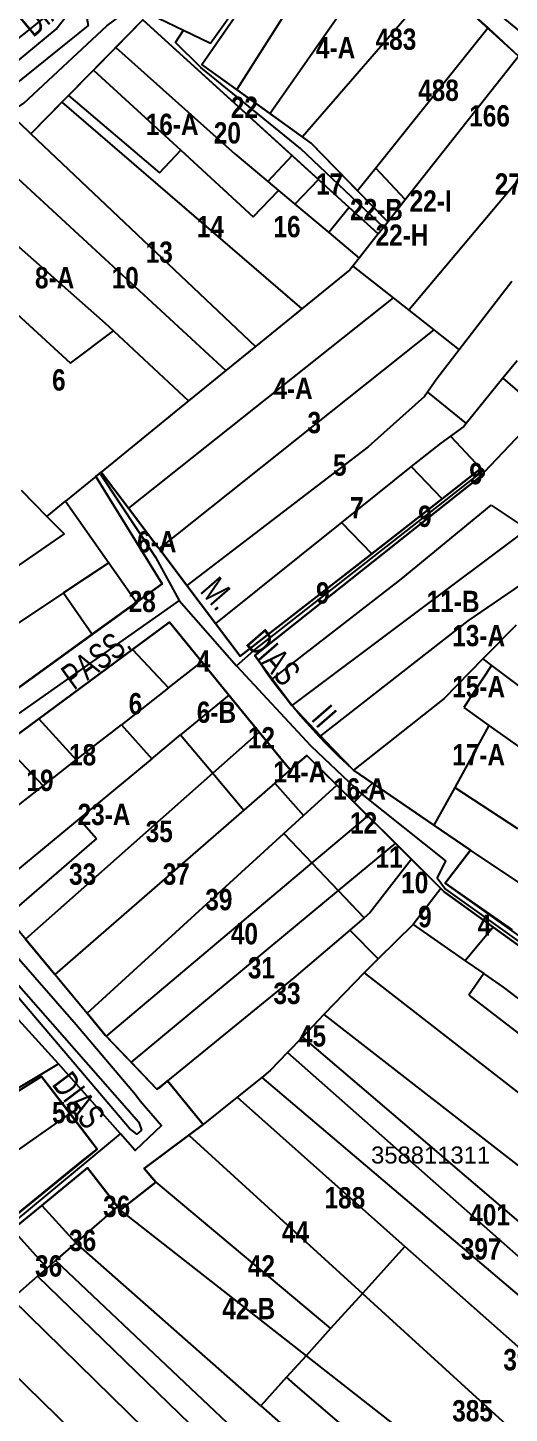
# Model space of a CAD drawing. Extents: x 199665 to 201826, y 4836581 to 4838476.
# Drawn here: x 200046.6 to 200103.1, y 4837611.9 to 4837774.5 of the extents above; entities that cross this region are included whole.
import ezdxf
from ezdxf.enums import TextEntityAlignment as Align

# ---------------------------------------------------------------- set-up
doc = ezdxf.new("R2010")
doc.units = 0
doc.header["$LTSCALE"] = 1.5
doc.header["$MEASUREMENT"] = 0
for name, color, linetype in [('CD-MALHA-LOTES', 40, 'CONTINUOUS'), ('CD_TXT_QUADRA', 7, 'CONTINUOUS'), ('RU-QUADRAS', 6, 'CONTINUOUS'), ('SV-EIXO-RUA-PAV', 20, 'CONTINUOUS'), ('SV-RUA-PAVIM-S-GUIA-C-GUIA', 7, 'CONTINUOUS'), ('SV-TXT-RUA-N-PAV-S-GUIA-C-GUIA', 7, 'CONTINUOUS'), ('Th_NmrPort', 1, 'CONTINUOUS')]:
    doc.layers.add(name, color=color, linetype=linetype)
doc.styles.add('ARIAL', font='ARIAL.TTF')
doc.styles.add('MONOTXT', font='ARIAL.TTF', dxfattribs={"height": 0.2})
doc.styles.get("Standard").update_dxf_attribs({"font": 'swisscbo.ttf'})

msp = doc.modelspace()

# ---------------------------------------------------------------- linework, layer by layer
at = {"layer": 'CD-MALHA-LOTES', "linetype": 'Continuous'}
for p, q in [((200067.01, 4837770.22), (200082.01, 4837791.86)), ((200079.46, 4837780.45), (200071.12, 4837767.28)), ((200094.63, 4837779.97), (200078.83, 4837761.72)), ((200094.63, 4837779.97), (200100.64, 4837774.54)), ((200084.1, 4837777.38), (200075.03, 4837764.46)), ((200056.9, 4837772.22), (200060.09, 4837775.47)), ((200060.09, 4837775.47), (200077.61, 4837759.56)), ((200100.64, 4837774.54), (200087.45, 4837758.05)), ((200100.64, 4837774.54), (200104.21, 4837771.22)), ((200054.28, 4837769.58), (200056.9, 4837772.22)), ((200056.9, 4837772.22), (200070.9, 4837759.73)), ((200090.91, 4837754.37), (200104.21, 4837771.22)), ((200051.37, 4837766.6), (200054.28, 4837769.58)), ((200054.28, 4837769.58), (200064.53, 4837760.16)), ((200071.12, 4837767.28), (200067.01, 4837770.22)), ((200050.57, 4837765.8), (200051.37, 4837766.6)), ((200051.37, 4837766.6), (200062.04, 4837757.51)), ((200075.03, 4837764.46), (200071.12, 4837767.28)), ((200046.93, 4837762.1), (200050.57, 4837765.8)), ((200050.57, 4837765.8), (200078.74, 4837741.53)), ((200078.83, 4837761.72), (200075.03, 4837764.46)), ((200111.44, 4837765.31), (200091.32, 4837741.38)), ((200045.51, 4837763.44), (200046.93, 4837762.1)), ((200046.93, 4837762.1), (200073.32, 4837737.12)), ((200079.84, 4837760.99), (200078.83, 4837761.72)), ((200085.31, 4837755.38), (200079.84, 4837760.99)), ((200042.07, 4837759.91), (200069.84, 4837734.29)), ((200062.04, 4837757.51), (200064.53, 4837760.16)), ((200064.53, 4837760.16), (200073.04, 4837752.34)), ((200070.9, 4837759.73), (200074.76, 4837756.49)), ((200077.61, 4837759.56), (200074.76, 4837756.49)), ((200077.61, 4837759.56), (200080.73, 4837756.72)), ((200087.45, 4837758.05), (200085.31, 4837755.38)), ((200090.91, 4837754.37), (200087.45, 4837758.05)), ((200036.76, 4837756.53), (200055.67, 4837739.86)), ((200074.76, 4837756.49), (200076.02, 4837755.44)), ((200080.73, 4837756.72), (200077.94, 4837753.83)), ((200080.73, 4837756.72), (200084.33, 4837753.46)), ((200073.04, 4837752.34), (200076.02, 4837755.44)), ((200076.02, 4837755.44), (200077.94, 4837753.83)), ((200085.31, 4837755.38), (200088.84, 4837751.76)), ((200032.25, 4837752.92), (200051.57, 4837735.16)), ((200077.94, 4837753.83), (200081.91, 4837750.5)), ((200084.33, 4837753.46), (200081.91, 4837750.5)), ((200084.33, 4837753.46), (200087.74, 4837750.36)), ((200088.84, 4837751.76), (200090.91, 4837754.37)), ((200087.74, 4837750.36), (200088.84, 4837751.76)), ((200081.91, 4837750.5), (200085.49, 4837747.51)), ((200087.74, 4837750.36), (200085.49, 4837747.51)), ((200084.73, 4837746.55), (200084.4, 4837746.14)), ((200085.49, 4837747.51), (200084.73, 4837746.55)), ((200084.73, 4837746.55), (200089.48, 4837742.82)), ((200084.4, 4837746.14), (200078.74, 4837741.53)), ((200103.42, 4837744.77), (200097.24, 4837736.74)), ((200089.48, 4837742.82), (200058.39, 4837718.16)), ((200078.74, 4837741.53), (200073.32, 4837737.12)), ((200089.48, 4837742.82), (200091.32, 4837741.38)), ((200055.67, 4837739.86), (200056.64, 4837738.96)), ((200091.32, 4837741.38), (200094.27, 4837739.07)), ((200051.57, 4837735.16), (200056.64, 4837738.96)), ((200056.64, 4837738.96), (200065.46, 4837730.73)), ((200094.27, 4837739.07), (200061.99, 4837713.41)), ((200094.27, 4837739.07), (200097.24, 4837736.74)), ((200073.32, 4837737.12), (200069.84, 4837734.29)), ((200097.24, 4837736.74), (200094.62, 4837733.33)), ((200104.04, 4837735.44), (200102.38, 4837733.39)), ((200069.84, 4837734.29), (200065.46, 4837730.73)), ((200094.62, 4837733.33), (200093.52, 4837731.77)), ((200102.38, 4837733.39), (200098.07, 4837728.09)), ((200102.38, 4837733.39), (200106.92, 4837729.46)), ((200093.52, 4837731.77), (200093.17, 4837731.27)), ((200093.52, 4837731.77), (200098.07, 4837728.09)), ((200065.46, 4837730.73), (200055.19, 4837722.37)), ((200093.17, 4837731.27), (200086.55, 4837725.36)), ((200106.84, 4837729.36), (200100.19, 4837722.38)), ((200097.79, 4837727.75), (200096.2, 4837726.59)), ((200098.07, 4837728.09), (200097.79, 4837727.75)), ((200086.55, 4837725.36), (200065.27, 4837709.06)), ((200095.08, 4837725.77), (200091.8, 4837723.2)), ((200096.2, 4837726.59), (200095.08, 4837725.77)), ((200096.2, 4837726.59), (200099.79, 4837722.81)), ((200055.19, 4837722.37), (200054.57, 4837721.87)), ((200058.39, 4837718.16), (200055.19, 4837722.37)), ((200091.59, 4837723.03), (200083.41, 4837716.48)), ((200091.8, 4837723.2), (200091.59, 4837723.03)), ((200091.59, 4837723.03), (200095.23, 4837719.26)), ((200099.79, 4837722.81), (200095.23, 4837719.26)), ((200099.62, 4837721.78), (200100.19, 4837722.38)), ((200100.19, 4837722.38), (200099.79, 4837722.81)), ((200054.57, 4837721.87), (200051.01, 4837718.98)), ((200054.57, 4837721.87), (200062.35, 4837709.28)), ((200073.22, 4837700.87), (200099.62, 4837721.78)), ((200045.78, 4837720.26), (200048.82, 4837717.19)), ((200048.82, 4837717.19), (200051.01, 4837718.98)), ((200051.01, 4837718.98), (200056.09, 4837711.75)), ((200095.23, 4837719.26), (200086.96, 4837712.8)), ((200048.82, 4837717.19), (200050.83, 4837715.15)), ((200061.86, 4837713.59), (200058.39, 4837718.16)), ((200090.43, 4837709.81), (200100.99, 4837718.49)), ((200100.99, 4837718.49), (200105.21, 4837715.69)), ((200083.41, 4837716.48), (200068.62, 4837704.61)), ((200105.21, 4837715.69), (200077.58, 4837694.99)), ((200083.41, 4837716.48), (200086.96, 4837712.8)), ((200050.83, 4837715.15), (200023.08, 4837695.95)), ((200061.99, 4837713.41), (200061.86, 4837713.59)), ((200065.27, 4837709.06), (200061.99, 4837713.41)), ((200086.96, 4837712.8), (200071.52, 4837700.76)), ((200056.09, 4837711.75), (200050.78, 4837708.22)), ((200056.09, 4837711.75), (200059.35, 4837707.11)), ((200062.35, 4837709.28), (200059.35, 4837707.11)), ((200068.62, 4837704.61), (200065.27, 4837709.06)), ((200075.28, 4837698.09), (200090.43, 4837709.81)), ((200104.42, 4837709.15), (200098.24, 4837704.91)), ((200050.78, 4837708.22), (200026.53, 4837692.12)), ((200050.78, 4837708.22), (200054.14, 4837703.34)), ((200059.35, 4837707.11), (200054.14, 4837703.34)), ((200058.87, 4837701.57), (200063.21, 4837704.77)), ((200063.21, 4837704.77), (200067.01, 4837700.11)), ((200071.52, 4837700.76), (200068.62, 4837704.61)), ((200098.24, 4837704.91), (200080.94, 4837691.42)), ((200103.91, 4837704.42), (200100.02, 4837700.45)), ((200054.14, 4837703.34), (200030.96, 4837686.58)), ((200047.88, 4837693.43), (200058.87, 4837701.57)), ((200058.87, 4837701.57), (200063.11, 4837697.07)), ((200075.28, 4837698.09), (200073.22, 4837700.87)), ((200063.11, 4837697.07), (200067.01, 4837700.11)), ((200067.01, 4837700.11), (200070.2, 4837696.21)), ((200100.02, 4837700.45), (200095.46, 4837695.8)), ((200101.04, 4837699.68), (200097.79, 4837694.74)), ((200100.02, 4837700.45), (200101.04, 4837699.68)), ((200101.04, 4837699.68), (200118.04, 4837686.83)), ((200077.58, 4837694.99), (200075.28, 4837698.09)), ((200063.11, 4837697.07), (200057.57, 4837692.73)), ((200070.2, 4837696.21), (200064.52, 4837691.53)), ((200070.2, 4837696.21), (200073.75, 4837691.86)), ((200080.94, 4837691.42), (200077.58, 4837694.99)), ((200095.46, 4837695.8), (200084.81, 4837687.41)), ((200097.79, 4837694.74), (200100.71, 4837692.65)), ((200043.8, 4837690.42), (200047.88, 4837693.43)), ((200047.88, 4837693.43), (200052.27, 4837688.59)), ((200052.27, 4837688.59), (200057.57, 4837692.73)), ((200057.57, 4837692.73), (200061.15, 4837688.74)), ((200100.71, 4837692.65), (200096.71, 4837685.38)), ((200100.71, 4837692.65), (200113.73, 4837683.37)), ((200061.15, 4837688.74), (200064.52, 4837691.53)), ((200064.52, 4837691.53), (200068.3, 4837687.03)), ((200073.75, 4837691.86), (200068.3, 4837687.03)), ((200073.75, 4837691.86), (200077.38, 4837687.43)), ((200081.41, 4837690.91), (200080.94, 4837691.42)), ((200043.8, 4837690.42), (200048.37, 4837685.54)), ((200084.81, 4837687.41), (200081.41, 4837690.91)), ((200048.37, 4837685.54), (200052.27, 4837688.59)), ((200061.15, 4837688.74), (200052.61, 4837681.7)), ((200079.36, 4837689.13), (200077.38, 4837687.43)), ((200082.86, 4837685.65), (200079.36, 4837689.13)), ((200068.3, 4837687.03), (200046.32, 4837667.55)), ((200068.3, 4837687.03), (200071.94, 4837682.7)), ((200077.38, 4837687.43), (200075.58, 4837685.86)), ((200087.04, 4837685.87), (200084.81, 4837687.41)), ((200043.87, 4837682.03), (200048.37, 4837685.54)), ((200075.58, 4837685.86), (200071.94, 4837682.7)), ((200075.58, 4837685.86), (200078.96, 4837682.08)), ((200078.96, 4837682.08), (200082.86, 4837685.65)), ((200082.86, 4837685.65), (200084.89, 4837683.63)), ((200094.27, 4837680.94), (200087.04, 4837685.87)), ((200096.71, 4837685.38), (200094.27, 4837680.94)), ((200096.71, 4837685.38), (200104.1, 4837680.54)), ((200084.89, 4837683.63), (200086.5, 4837682.03)), ((200052.61, 4837681.7), (200041.9, 4837672.86)), ((200071.94, 4837682.7), (200049.76, 4837663.42)), ((200052.61, 4837681.7), (200054.65, 4837679.36)), ((200076.65, 4837679.97), (200078.96, 4837682.08)), ((200086.5, 4837682.03), (200079.94, 4837676.51)), ((200086.5, 4837682.03), (200089.74, 4837678.82)), ((200053.53, 4837658.86), (200076.65, 4837679.97)), ((200076.65, 4837679.97), (200079.94, 4837676.51)), ((200098.56, 4837678.01), (200094.27, 4837680.94)), ((200054.65, 4837679.36), (200044.09, 4837670.23)), ((200089.74, 4837678.82), (200083.03, 4837673.27)), ((200089.74, 4837678.82), (200091.64, 4837676.93)), ((200095.59, 4837674.15), (200098.56, 4837678.01)), ((200106.7, 4837672.56), (200098.56, 4837678.01)), ((200079.94, 4837676.51), (200055.77, 4837656.18)), ((200079.94, 4837676.51), (200083.03, 4837673.27)), ((200091.64, 4837676.93), (200086.76, 4837670.63)), ((200091.64, 4837676.93), (200095.09, 4837673.5)), ((200083.03, 4837673.27), (200058.7, 4837653.12)), ((200083.03, 4837673.27), (200086.09, 4837670.05)), ((200095.09, 4837673.5), (200091.83, 4837669.26)), ((200095.09, 4837673.5), (200095.46, 4837673.13)), ((200095.46, 4837673.13), (200101.21, 4837668.98)), ((200103.44, 4837668.66), (200095.59, 4837674.15)), ((200086.09, 4837670.05), (200084.38, 4837668.6)), ((200086.76, 4837670.63), (200086.09, 4837670.05)), ((200084.38, 4837668.6), (200077.8, 4837663.01)), ((200084.38, 4837668.6), (200087.74, 4837665.25)), ((200091.83, 4837669.26), (200087.74, 4837665.25)), ((200091.83, 4837669.26), (200097.94, 4837665.03)), ((200101.21, 4837668.98), (200097.94, 4837665.03)), ((200101.21, 4837668.98), (200108.08, 4837664.02)), ((200049.76, 4837663.42), (200046.32, 4837667.55)), ((200087.74, 4837665.25), (200086.07, 4837663.6)), ((200097.94, 4837665.03), (200100.13, 4837663.52)), ((200049.76, 4837663.42), (200050.06, 4837663.06)), ((200086.07, 4837663.6), (200081.36, 4837658.7)), ((200086.07, 4837663.6), (200127.97, 4837631.06)), ((200100.13, 4837663.52), (200098.36, 4837660.98)), ((200102.43, 4837661.92), (200100.13, 4837663.52)), ((200050.06, 4837663.06), (200053.53, 4837658.86)), ((200077.8, 4837663.01), (200062.99, 4837650.93)), ((200104.92, 4837660.06), (200102.43, 4837661.92)), ((200098.36, 4837660.98), (200131.65, 4837635.3)), ((200055.65, 4837656.3), (200053.53, 4837658.86)), ((200081.36, 4837658.7), (200078.82, 4837656.06)), ((200081.36, 4837658.7), (200123.67, 4837625.79)), ((200055.77, 4837656.18), (200055.65, 4837656.3)), ((200058.7, 4837653.12), (200055.77, 4837656.18)), ((200078.82, 4837656.06), (200077.08, 4837654.26)), ((200078.82, 4837656.06), (200119.81, 4837621.06)), ((200077.08, 4837654.26), (200075.04, 4837652.13)), ((200077.08, 4837654.26), (200117.97, 4837618.15)), ((200061.74, 4837649.96), (200058.7, 4837653.12)), ((200075.04, 4837652.13), (200074.04, 4837651.32)), ((200041.96, 4837647.57), (200048.17, 4837651.44)), ((200048.17, 4837651.44), (200051.53, 4837647.09)), ((200062.99, 4837650.93), (200062.1, 4837650.2)), ((200067.18, 4837645.81), (200062.99, 4837650.93)), ((200074.04, 4837651.32), (200071.15, 4837649)), ((200074.04, 4837651.32), (200116.17, 4837615.59)), ((200062.1, 4837650.2), (200061.74, 4837649.96)), ((200071.15, 4837649), (200067.18, 4837645.81)), ((200071.15, 4837649), (200090.87, 4837631.5)), ((200045.35, 4837642.74), (200051.53, 4837647.09)), ((200051.53, 4837647.09), (200054.73, 4837642.92)), ((200065.5, 4837644.55), (200067.18, 4837645.81)), ((200060.25, 4837640.62), (200065.5, 4837644.55)), ((200065.5, 4837644.55), (200085.88, 4837625.98)), ((200054.73, 4837642.92), (200052.94, 4837641.54)), ((200052.94, 4837641.54), (200032.42, 4837624.78)), ((200048.21, 4837636.29), (200053.58, 4837640.71)), ((200053.58, 4837640.71), (200057.11, 4837636.17)), ((200061.62, 4837639.03), (200060.25, 4837640.62)), ((200057.44, 4837635.75), (200061.62, 4837639.03)), ((200061.62, 4837639.03), (200082.14, 4837621.84)), ((200044.79, 4837633.47), (200048.21, 4837636.29)), ((200048.21, 4837636.29), (200052.21, 4837631.9)), ((200057.11, 4837636.17), (200052.21, 4837631.9)), ((200057.11, 4837636.17), (200057.44, 4837635.75)), ((200057.44, 4837635.75), (200079.26, 4837618.66)), ((200044.79, 4837633.47), (200048.83, 4837628.95)), ((200052.21, 4837631.9), (200049.83, 4837629.82)), ((200073.95, 4837612.78), (200052.21, 4837631.9)), ((200090.87, 4837631.5), (200085.88, 4837625.98)), ((200112.95, 4837611.91), (200090.87, 4837631.5)), ((200049.83, 4837629.82), (200048.83, 4837628.95)), ((200049.83, 4837629.82), (200064.96, 4837615.51)), ((200047.73, 4837627.99), (200044.68, 4837625.33)), ((200048.83, 4837628.95), (200047.73, 4837627.99)), ((200047.73, 4837627.99), (200082.89, 4837593.93)), ((200085.88, 4837625.98), (200082.14, 4837621.84)), ((200085.88, 4837625.98), (200107.98, 4837605.83)), ((200044.68, 4837625.33), (200076.83, 4837593.93)), ((200040.13, 4837621.19), (200068.15, 4837593.93)), ((200082.14, 4837621.84), (200079.26, 4837618.66)), ((200079.26, 4837618.66), (200076.97, 4837616.13)), ((200079.26, 4837618.66), (200093.61, 4837607.42)), ((200064.96, 4837615.51), (200078.25, 4837603.05)), ((200076.97, 4837616.13), (200073.95, 4837612.78)), ((200078.26, 4837615.01), (200076.97, 4837616.13)), ((200100.9, 4837595.62), (200078.26, 4837615.01)), ((200073.95, 4837612.78), (200074.93, 4837611.91)), ((200074.93, 4837611.91), (200095.41, 4837593.93))]:
    msp.add_line(p, q, dxfattribs=at)
at = {"layer": 'RU-QUADRAS', "color": 6, "linetype": 'Continuous'}
for points in [[(200089.47, 4837784.63), (200104.21, 4837771.22), (200117.14, 4837760.74), (200117.79, 4837761.49), (200122.79, 4837757.48), (200123.9, 4837758.78), (200127.74, 4837755.56), (200131.28, 4837759.83), (200128.17, 4837762.62), (200169.18, 4837813.57)], [(200045.51, 4837763.44), (200046.93, 4837762.1), (200060.09, 4837775.47), (200087.74, 4837750.36), (200088.84, 4837751.76), (200079.84, 4837760.99), (200067.01, 4837770.22), (200082.01, 4837791.86)], [(200076.13, 4837562.11), (200022.08, 4837613.66), (200018.37, 4837617.97), (200013.05, 4837629.58), (200048.17, 4837651.44), (200054.73, 4837642.92), (200032.42, 4837624.78), (200033.17, 4837623.9), (200053.58, 4837640.71), (200057.44, 4837635.75), (200061.62, 4837639.03), (200060.25, 4837640.62), (200067.18, 4837645.81), (200062.99, 4837650.93), (200061.74, 4837649.96), (200055.65, 4837656.3), (200033.58, 4837682.85), (200063.21, 4837704.77), (200077.38, 4837687.43), (200079.36, 4837689.13), (200095.46, 4837673.13), (200137.89, 4837642.49)]]:
    msp.add_lwpolyline(points, dxfattribs=at)
for points in [[(200138.72, 4837643.44), (200095.59, 4837674.15), (200098.56, 4837678.01), (200084.81, 4837687.41, -0.061946), (200073.22, 4837700.87), (200099.62, 4837721.78, 0.940068), (200099.79, 4837722.81), (200071.52, 4837700.76), (200055.19, 4837722.37), (200054.57, 4837721.87), (200062.35, 4837709.28), (200030.96, 4837686.58)], [(199965.27, 4837592.06), (199950.55, 4837625.97), (199949.8, 4837625.63), (199936.62, 4837655.92, -0.023942), (199968.08, 4837668.6), (199984.41, 4837626.63), (200001.65, 4837633.29), (200006.39, 4837626.22), (200011.64, 4837629.12), (200016.93, 4837616.76, 0.008776), (200075.44, 4837561.2)]]:
    msp.add_lwpolyline(points, format="xyb", dxfattribs=at)
at = {"layer": 'SV-EIXO-RUA-PAV'}
for points in [[(200000, 4837730.19), (200032.78, 4837759.11), (200038.2, 4837767.52), (200053.46, 4837779.7), (200058.98, 4837777.07), (200064.86, 4837774.24), (200068.05, 4837772.72), (200081.29, 4837791.37), (200083.35, 4837793.13), (200091.39, 4837786.4), (200090.83, 4837785.27), (200117.19, 4837763.59), (200118.31, 4837764.71), (200125.23, 4837759.66), (200174.1, 4837820.02)], [(200032.78, 4837759.11), (200042.66, 4837763.39), (200046.12, 4837765.7), (200055.84, 4837774.76), (200058.98, 4837777.07)], [(200088.36, 4837751.15), (200078.59, 4837760.36), (200066.89, 4837769.89), (200063.91, 4837772.79), (200064.86, 4837774.24)], [(200055.13, 4837722.14), (200061.58, 4837712.41), (200064.36, 4837707.31), (200071.07, 4837699.63), (200079.82, 4837690.27), (200085.79, 4837684.57)], [(200071.07, 4837699.63), (200073.13, 4837701.46), (200100.05, 4837722.53)], [(200064.36, 4837707.31), (200028.33, 4837681.98)], [(200085.79, 4837684.57), (200095.62, 4837676.75), (200094.65, 4837674.76), (200095.64, 4837673.41), (200138.09, 4837643.14), (200143.37, 4837639.21)], [(200012.04, 4837630.11), (200050.19, 4837652.93)], [(200032.83, 4837624.31), (200057.46, 4837644.71)]]:
    msp.add_lwpolyline(points, dxfattribs=at)
msp.add_lwpolyline([(200040.07, 4837671.45), (200052.27, 4837657.53), (200059.23, 4837649.31), (200059.77, 4837648.59), (200062.29, 4837645.69), (200059.19, 4837642.77), (200057.46, 4837644.71), (200050.19, 4837652.93), (200036.2, 4837668.26), (200038.02, 4837670.08)], close=True, dxfattribs=at)
at = {"layer": 'SV-RUA-PAVIM-S-GUIA-C-GUIA'}
for points in [[(200045.51, 4837763.44), (200046.93, 4837762.1), (200050.57, 4837765.8), (200051.37, 4837766.6), (200054.28, 4837769.58), (200056.9, 4837772.22), (200060.09, 4837775.47), (200077.61, 4837759.56), (200080.73, 4837756.72), (200084.33, 4837753.46), (200087.74, 4837750.36), (200088.84, 4837751.76), (200085.31, 4837755.38), (200079.84, 4837760.99), (200078.83, 4837761.72), (200075.03, 4837764.46), (200071.12, 4837767.28), (200067.01, 4837770.22), (200082.01, 4837791.86)], [(200094.63, 4837779.97), (200100.64, 4837774.54), (200104.21, 4837771.22), (200111.44, 4837765.31), (200117.14, 4837760.74), (200117.79, 4837761.49), (200122.79, 4837757.48), (200123.9, 4837758.78), (200127.74, 4837755.56), (200131.28, 4837759.83), (200128.17, 4837762.62), (200135.69, 4837771.95), (200142.16, 4837780)], [(200030.96, 4837686.58), (200054.14, 4837703.34), (200059.35, 4837707.11), (200062.35, 4837709.28), (200054.57, 4837721.87), (200055.19, 4837722.37), (200058.39, 4837718.16), (200061.86, 4837713.59), (200061.99, 4837713.41), (200065.27, 4837709.06), (200068.62, 4837704.61), (200071.52, 4837700.76), (200086.96, 4837712.8), (200095.23, 4837719.26), (200099.79, 4837722.81), (200100.19, 4837722.38), (200099.62, 4837721.78), (200073.22, 4837700.87), (200075.28, 4837698.09), (200077.55, 4837695.03), (200077.58, 4837694.99), (200080.94, 4837691.42), (200081.41, 4837690.91), (200084.81, 4837687.41), (200087.04, 4837685.87), (200084.89, 4837683.63), (200082.86, 4837685.65), (200079.36, 4837689.13), (200077.38, 4837687.43), (200073.75, 4837691.86), (200070.2, 4837696.21), (200067.01, 4837700.11), (200063.21, 4837704.77), (200058.87, 4837701.57), (200047.88, 4837693.43), (200043.8, 4837690.42)], [(200108.08, 4837664.02), (200101.21, 4837668.98), (200095.46, 4837673.13), (200095.09, 4837673.5), (200091.64, 4837676.93), (200089.74, 4837678.82), (200086.5, 4837682.03), (200084.89, 4837683.63), (200087.04, 4837685.87), (200094.27, 4837680.94), (200098.56, 4837678.01), (200095.59, 4837674.15), (200103.44, 4837668.66)], [(200039.03, 4837669.49), (200059.61, 4837646.06), (200059.92, 4837645.13), (200059.37, 4837644.68), (200058.52, 4837645.34), (200038.43, 4837668.92)], [(200046.32, 4837667.55), (200049.76, 4837663.42), (200050.06, 4837663.06), (200053.53, 4837658.86), (200055.65, 4837656.3), (200055.77, 4837656.18), (200058.7, 4837653.12), (200061.74, 4837649.96), (200062.1, 4837650.2), (200062.99, 4837650.93), (200067.18, 4837645.81), (200065.5, 4837644.55), (200060.25, 4837640.62), (200061.62, 4837639.03), (200057.44, 4837635.75), (200057.11, 4837636.17), (200053.58, 4837640.71), (200048.21, 4837636.29), (200044.79, 4837633.47)], [(200032.42, 4837624.78), (200052.94, 4837641.54), (200054.73, 4837642.92), (200051.53, 4837647.09), (200048.17, 4837651.44), (200041.96, 4837647.57)]]:
    msp.add_lwpolyline(points, dxfattribs=at)
msp.add_lwpolyline([(200049.9, 4837774.36), (200050.98, 4837775.73), (200051.87, 4837776.47), (200053.44, 4837776.08), (200053.68, 4837774.8), (200040.28, 4837764.05), (200039.75, 4837764.18), (200039.49, 4837765.46), (200040.07, 4837766.26)], close=True, dxfattribs=at)

# ---------------------------------------------------------------- texts
at = {"layer": 'CD_TXT_QUADRA', "color": 7, "linetype": 'Continuous', "style": 'MONOTXT'}
msp.add_text('358811311', height=2, dxfattribs=at).set_placement((200086.89, 4837641.22))
at = {"layer": 'SV-TXT-RUA-N-PAV-S-GUIA-C-GUIA', "style": 'ARIAL', "width": 0.7}
for s, rotation, p in [('PASS.         M.           DIAS', 321, (200091.52, 4837789.37)), ('DIAS', 40, (200047.2, 4837773.32)), ('M.      DIAS      II', 311, (200066.69, 4837708.37)), ('PASS.', 36, (200051.98, 4837696.72)), ('DIAS', 307, (200049.31, 4837650.5))]:
    msp.add_text(s, height=3, rotation=rotation, dxfattribs=at).set_placement(p)
at = {"layer": 'Th_NmrPort', "color": 1}
for s, p in [('483', (200087.42, 4837773.2)), ('4-A', (200080.42, 4837772.2)), ('488', (200092.42, 4837767.2)), ('22', (200070.42, 4837765.2)), ('16-A', (200060.42, 4837763.2)), ('166', (200098.42, 4837764.2)), ('20', (200068.42, 4837762.2)), ('17', (200080.42, 4837756.2)), ('27', (200101.42, 4837756.2)), ('22-B', (200084.42, 4837753.2)), ('22-I', (200091.42, 4837754.2)), ('14', (200066.42, 4837751.2)), ('16', (200075.42, 4837751.2)), ('22-H', (200087.42, 4837750.2)), ('13', (200060.42, 4837748.2)), ('8-A', (200047.42, 4837745.2)), ('10', (200056.42, 4837745.2)), ('6', (200049.42, 4837733.2)), ('4-A', (200075.42, 4837732.2)), ('3', (200079.42, 4837728.2)), ('5', (200082.42, 4837723.2)), ('9', (200098.42, 4837722.2)), ('7', (200084.42, 4837718.2)), ('9', (200092.42, 4837717.2)), ('6-A', (200059.42, 4837714.2)), ('9', (200080.42, 4837708.2)), ('28', (200058.42, 4837707.2)), ('11-B', (200093.42, 4837707.2)), ('13-A', (200096.42, 4837703.2)), ('4', (200066.42, 4837700.2)), ('15-A', (200096.42, 4837697.2)), ('6', (200058.42, 4837695.2)), ('6-B', (200066.42, 4837694.2)), ('12', (200072.42, 4837691.2)), ('18', (200051.42, 4837689.2)), ('17-A', (200096.42, 4837689.2)), ('14-A', (200075.42, 4837687.2)), ('19', (200046.42, 4837686.2)), ('16-A', (200082.42, 4837685.2)), ('23-A', (200052.42, 4837682.2)), ('35', (200060.42, 4837680.2)), ('12', (200084.42, 4837681.2)), ('11', (200087.42, 4837677.2)), ('33', (200051.42, 4837675.2)), ('37', (200062.42, 4837675.2)), ('10', (200090.42, 4837674.2)), ('39', (200067.42, 4837672.2)), ('9', (200092.42, 4837670.2)), ('4', (200099.42, 4837669.2)), ('40', (200070.42, 4837668.2)), ('31', (200072.42, 4837664.2)), ('33', (200075.42, 4837661.2)), ('45', (200078.42, 4837656.2)), ('58', (200049.42, 4837647.2)), ('36', (200055.42, 4837636.2)), ('188', (200081.42, 4837637.2)), ('401', (200098.42, 4837635.2)), ('44', (200076.42, 4837633.2)), ('36', (200051.42, 4837632.2)), ('397', (200097.42, 4837631.2)), ('36', (200047.42, 4837629.2)), ('42', (200072.42, 4837629.2)), ('42-B', (200069.42, 4837624.2)), ('391', (200102.42, 4837618.2)), ('385', (200096.42, 4837612.2))]:
    msp.add_text(s, height=2.5, dxfattribs=at).set_placement(p, align=Align.MIDDLE_LEFT)

doc.saveas('drawing.dxf')
